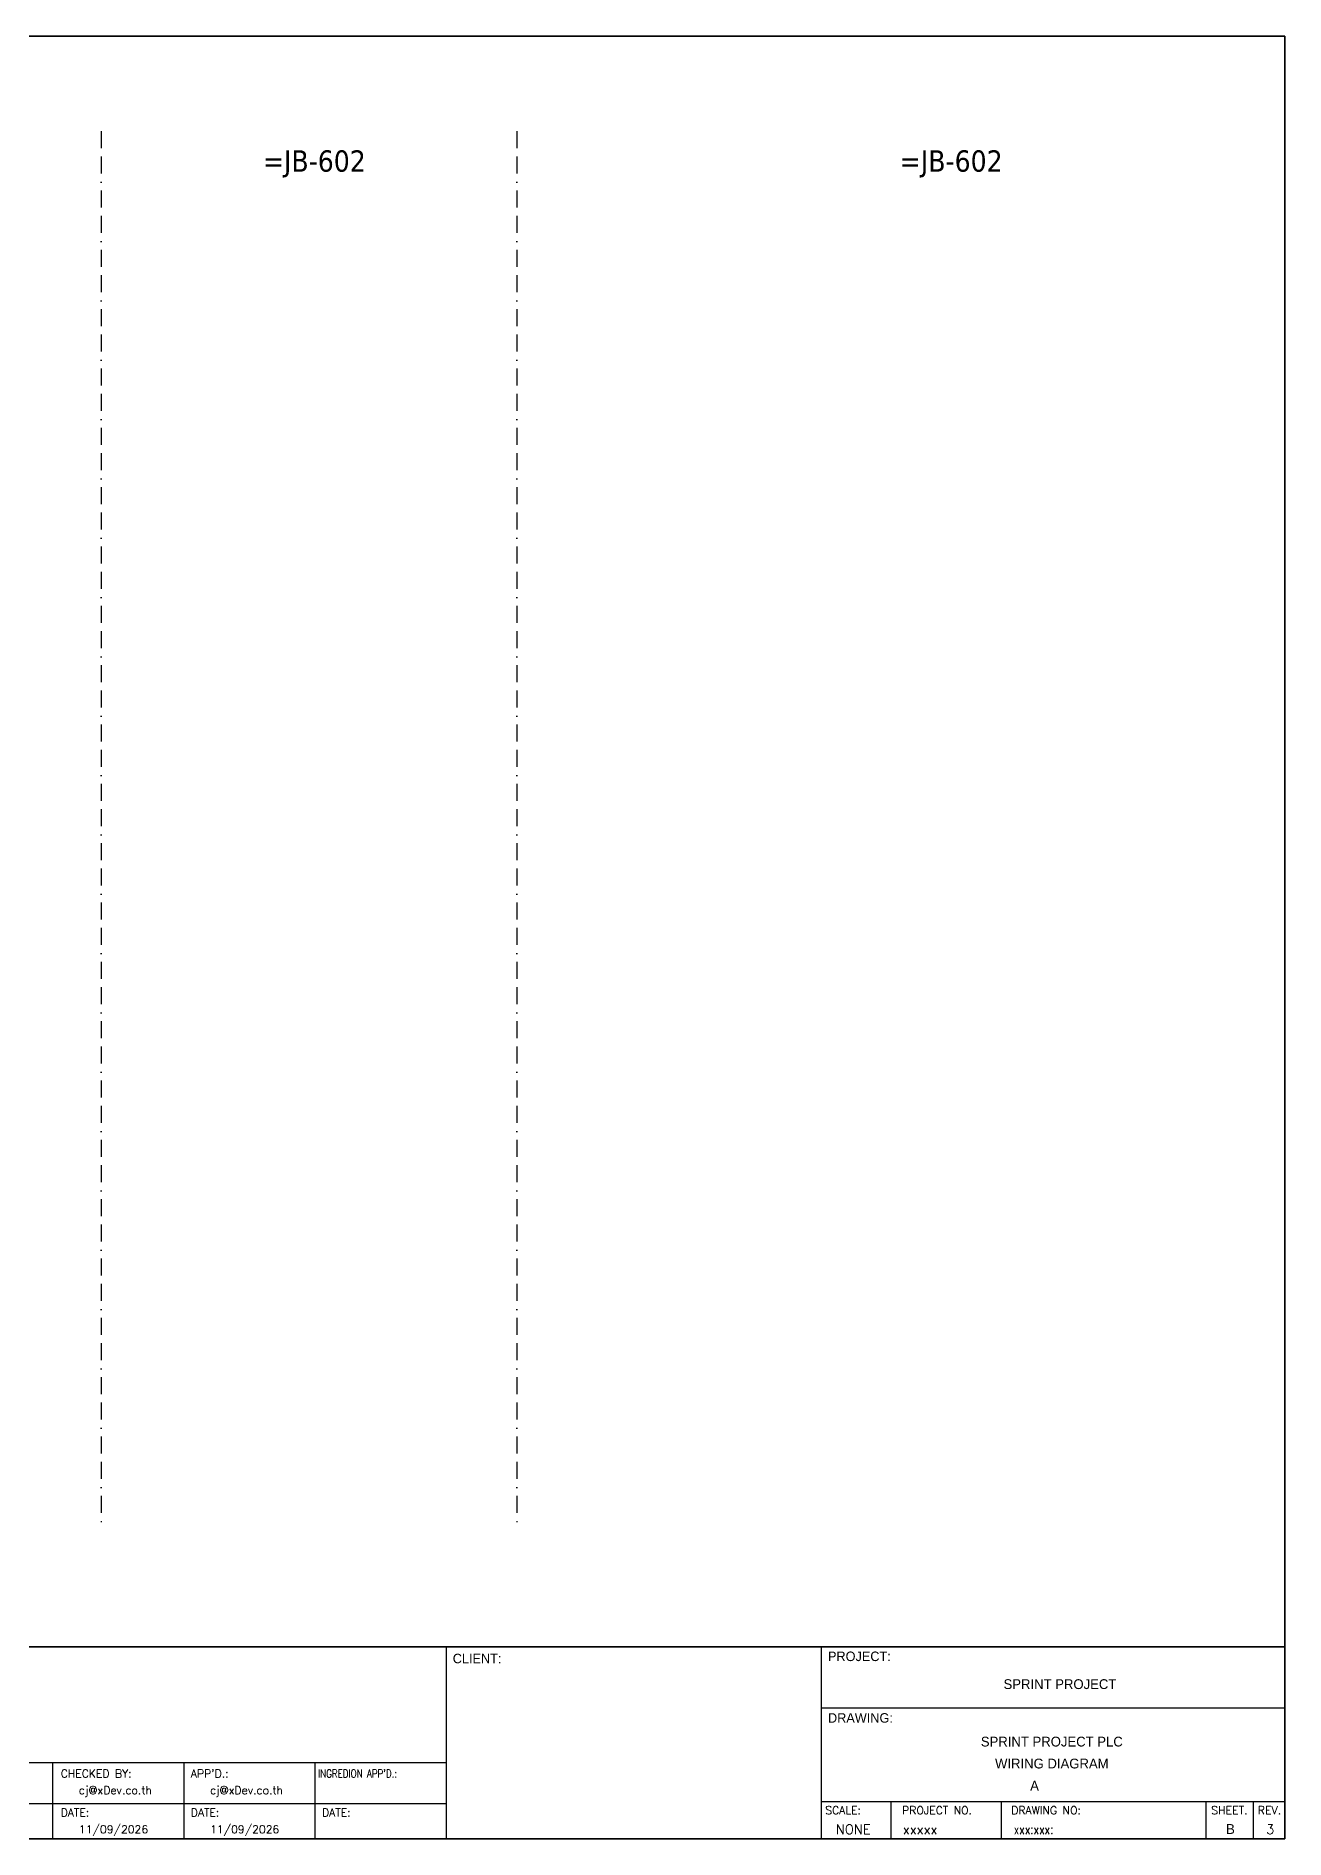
# Model space of a CAD drawing. Header units: millimetres. Extents: x 0 to 54213, y 0 to 2820.
# Drawn here: x 27180 to 29053, y 0 to 2704 of the extents above; entities that cross this region are included whole.
import ezdxf
from ezdxf.enums import TextEntityAlignment as Align

# ---------------------------------------------------------------- set-up
doc = ezdxf.new("R2010")
doc.units = ezdxf.units.MM
doc.linetypes.add('BORDERX2', pattern=[88.9, 25.4, -12.7, 25.4, -12.7, 0, -12.7])
for name, color, linetype in [('GT_1', 9, 'Continuous'), ('HELPPOINT', 7, 'Continuous'), ('MEMBER', 7, 'Continuous'), ('x01001-FrameArea', 2, 'BORDERX2')]:
    doc.layers.add(name, color=color, linetype=linetype)
doc.styles.add('HTX11', font='O8111901')
doc.styles.add('ROMANS', font='romans.shx', dxfattribs={"width": 0.85, "height": 25})
doc.styles.add('Tahoma', font='')
doc.styles.get('Tahoma').set_extended_font_data('Tahoma')

msp = doc.modelspace()

# ---------------------------------------------------------------- linework, layer by layer
at = {"color": 4}
for p, q in [((28462.1, 56.1), (28462.1, 0)), ((28627.4, 56.1), (28627.4, 0))]:
    msp.add_line(p, q, dxfattribs=at)
at = {"color": 4, "ltscale": 0.5}
for p, q in [((28934.5, 56.1), (28934.5, 0)), ((28934.5, 56.1), (28934.5, 0)), ((29005.7, 56.1), (29005.7, 0)), ((29005.7, 56.1), (29005.7, 0))]:
    msp.add_line(p, q, dxfattribs=at)
at = {"layer": 'GT_1', "color": 4}
for p, q in [((27795.6, 0), (27795.6, 288.2)), ((28357.9, 0), (28357.9, 288.2)), ((28357.9, 0), (28357.9, 288.2)), ((28357.9, 0), (28357.9, 288.2)), ((27795.6, 114.3), (27008.6, 114.3)), ((27205.4, 0), (27205.4, 114.3)), ((27402.1, 0), (27402.1, 114.3)), ((27598.9, 0), (27598.9, 114.3)), ((28357.9, 56.1), (29053.1, 56.1)), ((27795.6, 52.9), (27008.6, 52.9))]:
    msp.add_line(p, q, dxfattribs=at)
at = {"layer": 'HELPPOINT', "color": 4, "lineweight": 35}
for p, q in [((25159.8, 2704.2), (29053.1, 2704.2)), ((25159.8, 2704.2), (29053.1, 2704.2)), ((29053.1, 2704.2), (29053.1, 0)), ((29053.1, 2704.2), (29053.1, 0)), ((29053.1, 0), (25159.8, 0)), ((29053.1, 0), (25159.8, 0))]:
    msp.add_line(p, q, dxfattribs=at)
at = {"layer": 'HELPPOINT', "color": 4}
for p, q in [((28357.9, 196.6), (29053.1, 196.6)), ((28357.9, 196.6), (29053.1, 196.6)), ((28357.9, 56.1), (29053.1, 56.1))]:
    msp.add_line(p, q, dxfattribs=at)
at = {"layer": 'MEMBER', "color": 4, "lineweight": 35}
msp.add_line((25159.8, 288.2), (29053.1, 288.2), dxfattribs=at)
msp.add_line((25159.8, 288.2), (29053.1, 288.2), dxfattribs=at)
at = {"layer": 'MEMBER', "color": 4}
for p, q in [((28357.9, 196.6), (29053.1, 196.6)), ((28357.9, 196.6), (29053.1, 196.6)), ((28357.9, 56.1), (29053.1, 56.1)), ((28357.9, 56.1), (29053.1, 56.1))]:
    msp.add_line(p, q, dxfattribs=at)
at = {"layer": 'x01001-FrameArea'}
for p, q in [((27278, 2561.5), (27278, 475)), ((27901.1, 2561.5), (27901.1, 475))]:
    msp.add_line(p, q, dxfattribs=at)

# ---------------------------------------------------------------- texts
at = {"color": 2, "style": 'Tahoma'}
for p in [(27597.5, 2516.8), (28552.6, 2516.8)]:
    msp.add_text('=JB-602', height=32, dxfattribs=at).set_placement(p, align=Align.MIDDLE_CENTER)
at = {"color": 4, "ltscale": 100, "style": 'HTX11'}
for s, p in [('SPRINT PROJECT', (28715.7, 232.2)), ('SPRINT PROJECT PLC', (28703.5, 146)), ('WIRING DIAGRAM', (28703.5, 113.1))]:
    msp.add_text(s, height=14.693, dxfattribs=at).set_placement(p, align=Align.MIDDLE_CENTER)
at = {"style": 'HTX11'}
for tag, text, height, p in [('A', 'A', 14.8, (28677.6, 79.8)), ('B', 'CHASSIS C3 SLOT 6', 14.821, (28971.4, 14.9))]:
    msp.add_attdef(tag, text=text, height=height, dxfattribs=at).set_placement(p, align=Align.MIDDLE_CENTER)
at = {"layer": 'GT_1', "color": 4, "style": 'HTX11'}
for s, p in [('CLIENT:', (27805.1, 263.5)), ('PROJECT:', (28367.8, 266.8)), ('DRAWING:', (28367.8, 174.4))]:
    msp.add_text(s, height=14.25, dxfattribs=at).set_placement(p)
at = {"layer": 'MEMBER', "color": 4, "ltscale": 0.8, "style": 'ROMANS'}
for s, height, p in [('CHECKED BY:', 11.875, (27217.1, 92.1)), ("APP'D.:", 11.88, (27412.3, 92.1)), ('cj@xDev.co.th', 11.875, (27244.4, 67.2)), ('cj@xDev.co.th', 11.875, (27441.1, 67.2)), ('DATE:', 11.88, (27217.1, 33.6)), ('DATE:', 11.88, (27412.3, 33.6)), ('DATE:', 11.88, (27609.1, 33.6)), ('SCALE:', 11.88, (28363.8, 37.1)), ('PROJECT NO.', 11.875, (28479, 37.1)), ('DRAWING NO:', 11.875, (28642.7, 37.1)), ('SHEET.', 12, (28942.5, 37.1)), ('REV.', 12, (29012.4, 37.1)), ('11/09/2026', 11.88, (27244.4, 8.5)), ('11/09/2026', 11.88, (27441.1, 8.5)), ('NONE', 14.23, (28379.8, 7.3)), ('xxxxx', 14.23, (28480.2, 7.3))]:
    msp.add_text(s, height=height, dxfattribs=at).set_placement(p)
at = {"layer": 'MEMBER', "color": 4, "ltscale": 0.8, "style": 'ROMANS', "width": 0.8}
for s, height, p in [("INGREDION APP'D.:", 11.875, (27603.1, 92.1)), ('xxx:xxx:', 14.23, (28646.4, 7.3))]:
    msp.add_text(s, height=height, dxfattribs=at).set_placement(p)
at = {"layer": 'MEMBER', "color": 4, "ltscale": 0.8, "style": 'ROMANS'}
msp.add_text('3', height=14.2, dxfattribs=at).set_placement((29031, 7.3), align=Align.CENTER)

doc.saveas('drawing.dxf')
